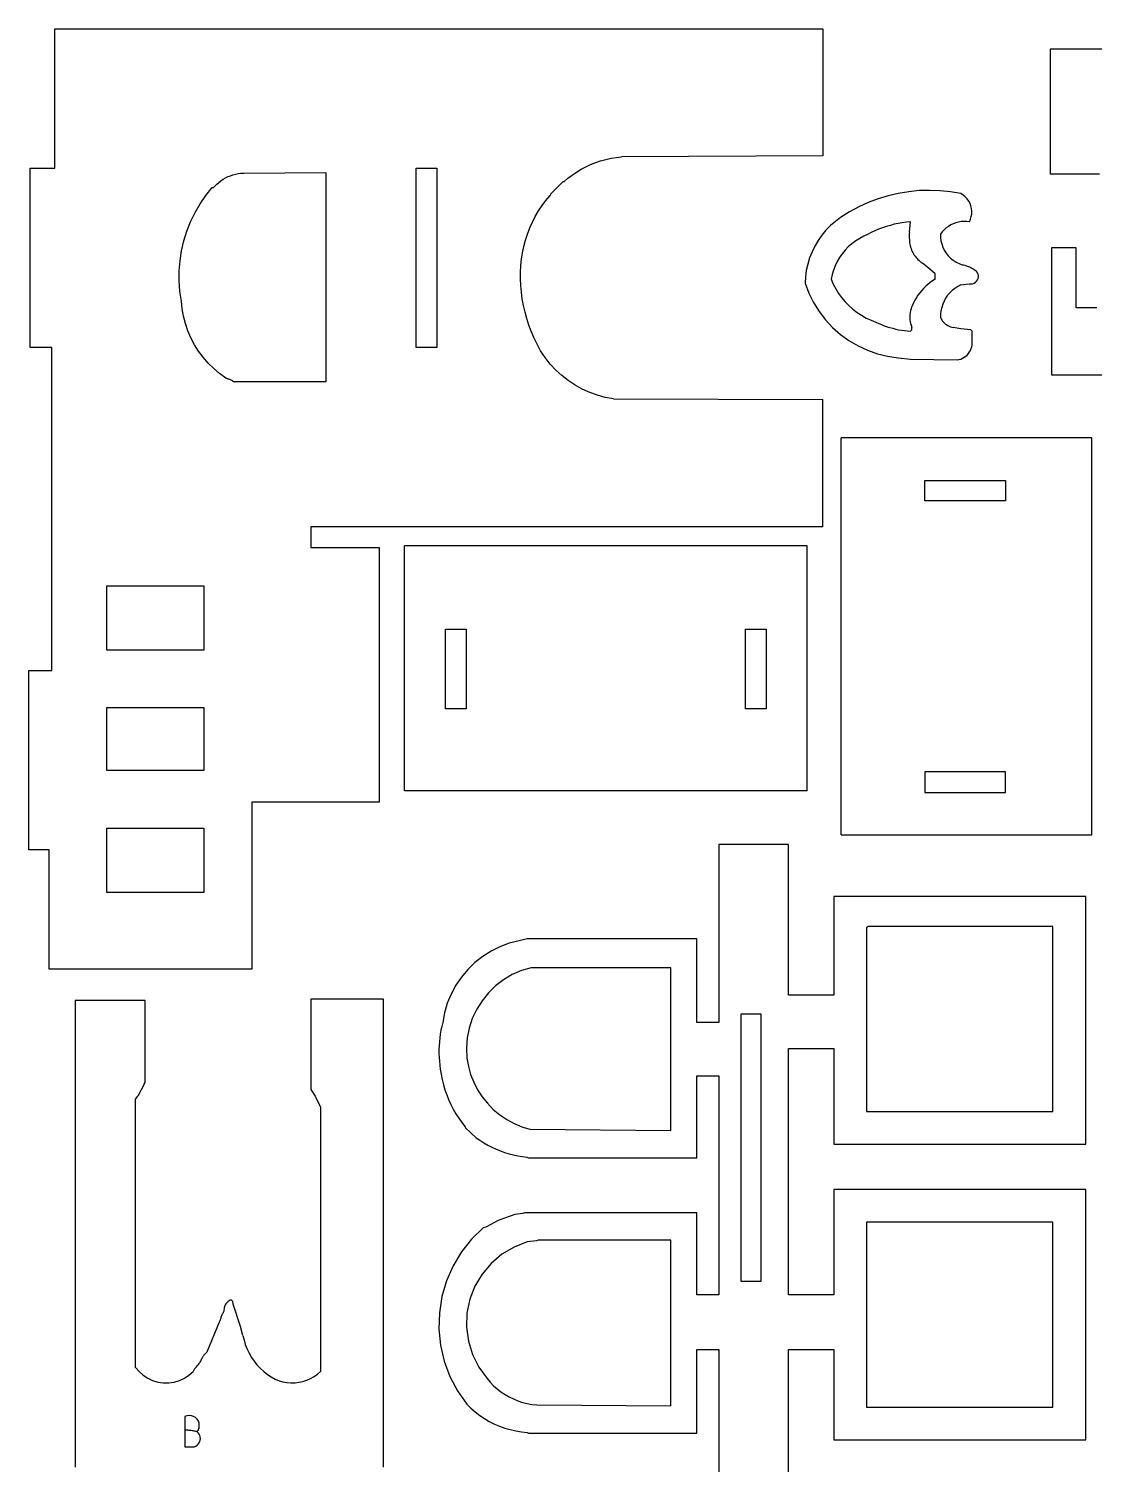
# Model space of a CAD drawing. Extents: x -3998 to 3998, y -3549 to 3549.
# Drawn here: x -656 to 122, y 2406 to 3455 of the extents above; entities that cross this region are included whole.
import ezdxf

# ---------------------------------------------------------------- set-up
doc = ezdxf.new("R2010")
doc.units = 0
doc.header["$MEASUREMENT"] = 0
doc.layers.get('0').update_dxf_attribs({"linetype": 'CONTINUOUS'})

msp = doc.modelspace()

# ---------------------------------------------------------------- linework, layer by layer
for p, q in [((-637.1, 3454.7), (-76.1, 3454.7)), ((-637.1, 3352.7), (-637.1, 3454.7)), ((-76.1, 3454.7), (-76.1, 3361.7)), ((89.9, 3439.7), (89.9, 3348.7)), ((360.9, 3439.7), (89.9, 3439.7)), ((-245.7, 3355.4), (-242, 3356.9)), ((-242, 3356.9), (-238.4, 3358.1)), ((-238.4, 3358.1), (-234.6, 3359.2)), ((-234.6, 3359.2), (-230.8, 3360.1)), ((-230.8, 3360.1), (-227, 3360.7)), ((-227, 3360.7), (-223.1, 3361.2)), ((-76.1, 3361.7), (-223.1, 3361.2)), ((-655.1, 3221.7), (-655.1, 3352.7)), ((-655.1, 3352.7), (-637.1, 3352.7)), ((-514, 3344.7), (-512.3, 3345.7)), ((-512.3, 3345.7), (-510.6, 3346.6)), ((-510.6, 3346.6), (-508.7, 3347.3)), ((-508.7, 3347.3), (-506.9, 3348)), ((-506.9, 3348), (-505, 3348.5)), ((-505, 3348.5), (-503, 3348.8)), ((-503, 3348.8), (-501.1, 3349.1)), ((-501.1, 3349.1), (-499.1, 3349.2)), ((-499.1, 3349.2), (-439.1, 3349.7)), ((-439.1, 3349.7), (-439.1, 3196.7)), ((-373.1, 3221.7), (-373.1, 3352.7)), ((-373.1, 3352.7), (-358.1, 3352.7)), ((-358.1, 3352.7), (-358.1, 3221.7)), ((-262.3, 3345.4), (-259.2, 3347.8)), ((-259.2, 3347.8), (-256, 3350)), ((-256, 3350), (-252.6, 3352)), ((-252.6, 3352), (-249.2, 3353.8)), ((-249.2, 3353.8), (-245.7, 3355.4)), ((89.9, 3348.7), (125.9, 3348.7)), ((-526.7, 3332.9), (-522.1, 3338.7)), ((-522.1, 3338.7), (-521.1, 3338.7)), ((-521.1, 3338.7), (-520.1, 3339.7)), ((-520.1, 3339.7), (-518.7, 3341.1)), ((-518.7, 3341.1), (-517.2, 3342.4)), ((-517.2, 3342.4), (-515.7, 3343.6)), ((-515.7, 3343.6), (-514, 3344.7)), ((-266.1, 3342.7), (-275.1, 3333.7)), ((-265.3, 3342.9), (-266.1, 3342.7)), ((-265.3, 3342.9), (-262.3, 3345.4)), ((-13.4, 3335.6), (-21, 3334.4)), ((-5.8, 3336.4), (-13.4, 3335.6)), ((1.9, 3336.6), (-5.8, 3336.4)), ((9.5, 3336.3), (1.9, 3336.6)), ((17.1, 3335.5), (9.5, 3336.3)), ((24.7, 3334.2), (17.1, 3335.5)), ((-534.6, 3320.4), (-530.9, 3326.8)), ((-530.9, 3326.8), (-526.7, 3332.9)), ((-283.7, 3321.6), (-281.1, 3325.5)), ((-281.1, 3325.5), (-278.3, 3329.3)), ((-278.3, 3329.3), (-275.3, 3332.9)), ((-275.1, 3333.7), (-275.3, 3332.9)), ((-42.9, 3327.7), (-49.9, 3324.5)), ((-35.8, 3330.4), (-42.9, 3327.7)), ((-28.4, 3332.6), (-35.8, 3330.4)), ((-21, 3334.4), (-28.4, 3332.6)), ((26.4, 3333.1), (24.7, 3334.2)), ((27.9, 3331.9), (26.4, 3333.1)), ((29.3, 3330.4), (27.9, 3331.9)), ((30.5, 3328.8), (29.3, 3330.4)), ((31.4, 3327.1), (30.5, 3328.8)), ((32.1, 3325.2), (31.4, 3327.1)), ((32.5, 3323.3), (32.1, 3325.2)), ((-537.9, 3313.7), (-534.6, 3320.4)), ((-288.2, 3313.3), (-286.1, 3317.5)), ((-286.1, 3317.5), (-283.7, 3321.6)), ((-63.1, 3316.7), (-66.9, 3313.9)), ((-56.6, 3320.8), (-63.1, 3316.7)), ((-49.9, 3324.5), (-56.6, 3320.8)), ((30.9, 3313.7), (31.7, 3315.5)), ((31.7, 3315.5), (32.3, 3317.4)), ((32.3, 3317.4), (32.7, 3319.3)), ((32.7, 3321.3), (32.5, 3323.3)), ((32.7, 3319.3), (32.7, 3321.3)), ((-542.8, 3299.8), (-540.6, 3306.8)), ((-540.6, 3306.8), (-537.9, 3313.7)), ((-293.3, 3300.2), (-291.8, 3304.7)), ((-291.8, 3304.7), (-290.2, 3309.1)), ((-290.2, 3309.1), (-288.2, 3313.3)), ((-76.8, 3303.8), (-79.5, 3299.9)), ((-73.8, 3307.4), (-76.8, 3303.8)), ((-70.5, 3310.8), (-73.8, 3307.4)), ((-66.9, 3313.9), (-70.5, 3310.8)), ((-43.6, 3304.4), (-46.2, 3303)), ((-40.9, 3305.8), (-43.6, 3304.4)), ((-38.2, 3307), (-40.9, 3305.8)), ((-35.4, 3308.2), (-38.2, 3307)), ((-32.6, 3309.2), (-35.4, 3308.2)), ((-29.7, 3310.2), (-32.6, 3309.2)), ((-26.8, 3311), (-29.7, 3310.2)), ((-23.9, 3311.8), (-26.8, 3311)), ((-21, 3312.4), (-23.9, 3311.8)), ((-18.1, 3312.9), (-21, 3312.4)), ((-15.1, 3313.4), (-18.1, 3312.9)), ((-12.1, 3313.7), (-15.1, 3313.4)), ((-12.9, 3306.1), (-13, 3305)), ((-13, 3305), (-13, 3303.9)), ((-13, 3303.9), (-13, 3302.8)), ((-12.9, 3306.1), (-12.1, 3313.7)), ((11.1, 3306.3), (9.9, 3304.7)), ((9.9, 3304.7), (9.9, 3302.2)), ((12.5, 3307.8), (11.1, 3306.3)), ((14, 3309.1), (12.5, 3307.8)), ((15.6, 3310.3), (14, 3309.1)), ((17.3, 3311.3), (15.6, 3310.3)), ((19.1, 3312.2), (17.3, 3311.3)), ((21, 3312.9), (19.1, 3312.2)), ((22.9, 3313.4), (21, 3312.9)), ((24.9, 3313.8), (22.9, 3313.4)), ((26.9, 3313.9), (24.9, 3313.8)), ((28.9, 3313.9), (26.9, 3313.9)), ((30.9, 3313.7), (28.9, 3313.9)), ((-544.5, 3292.5), (-542.8, 3299.8)), ((-295.4, 3291), (-294.5, 3295.6)), ((-294.5, 3295.6), (-293.3, 3300.2)), ((-81.9, 3295.8), (-84, 3291.6)), ((-79.5, 3299.9), (-81.9, 3295.8)), ((-57.5, 3295.4), (-59.9, 3292.9)), ((-54.9, 3297.6), (-57.5, 3295.4)), ((-52.1, 3299.6), (-54.9, 3297.6)), ((-49.2, 3301.4), (-52.1, 3299.6)), ((-46.2, 3303), (-49.2, 3301.4)), ((-13, 3302.8), (-13, 3301.7)), ((-13, 3301.7), (-12.9, 3300.6)), ((-12.9, 3300.6), (-12.8, 3299.5)), ((-12.8, 3299.5), (-12.7, 3298.3)), ((-12.7, 3298.3), (-12.5, 3297.2)), ((-12.5, 3297.2), (-12.3, 3296.2)), ((-12.3, 3296.2), (-12, 3295.1)), ((-12, 3295.1), (-11.7, 3294)), ((-11.7, 3294), (-11.4, 3292.9)), ((9.9, 3302.2), (10.2, 3299.8)), ((10.2, 3299.8), (10.7, 3297.4)), ((10.7, 3297.4), (11.5, 3295)), ((11.5, 3295), (12.6, 3292.8)), ((108.9, 3294.7), (90.9, 3294.7)), ((90.9, 3294.7), (90.9, 3201.7)), ((108.9, 3250.7), (108.9, 3294.7)), ((-546.2, 3277.8), (-545.6, 3285.2)), ((-545.6, 3285.2), (-544.5, 3292.5)), ((-296.6, 3281.7), (-296.1, 3286.4)), ((-296.1, 3286.4), (-295.4, 3291)), ((-85.8, 3287.2), (-87.1, 3282.7)), ((-84, 3291.6), (-85.8, 3287.2)), ((-65.7, 3284.6), (-67.2, 3281.5)), ((-64, 3287.5), (-65.7, 3284.6)), ((-62, 3290.3), (-64, 3287.5)), ((-59.9, 3292.9), (-62, 3290.3)), ((-11.4, 3292.9), (-10.9, 3292)), ((-10.9, 3292), (-10.4, 3291.1)), ((-10.4, 3291.1), (-9.9, 3290.2)), ((-9.9, 3290.2), (-9.3, 3289.3)), ((-9.3, 3289.3), (-8.7, 3288.4)), ((-8.7, 3288.4), (-8, 3287.6)), ((-8, 3287.6), (-7.3, 3286.8)), ((-7.3, 3286.8), (-6.6, 3286.1)), ((-6.6, 3286.1), (-5.8, 3285.4)), ((-5.8, 3285.4), (-5, 3284.7)), ((-5, 3284.7), (-4.2, 3284)), ((-4.2, 3284), (-3.3, 3283.4)), ((2.1, 3278.9), (-3.3, 3283.4)), ((12.6, 3292.8), (13.9, 3290.7)), ((13.9, 3290.7), (15.4, 3288.8)), ((15.4, 3288.8), (17.2, 3287)), ((17.2, 3287), (19.1, 3285.5)), ((19.1, 3285.5), (21.2, 3284.2)), ((21.2, 3284.2), (23.4, 3283.1)), ((23.4, 3283.1), (25.7, 3282.3)), ((-546.2, 3270.4), (-546.2, 3277.8)), ((-296.8, 3276.8), (-296.6, 3281.7)), ((-296.8, 3271.9), (-296.8, 3276.8)), ((-88.8, 3273.4), (-89.1, 3268.7)), ((-88.2, 3278.1), (-88.8, 3273.4)), ((-87.1, 3282.7), (-88.2, 3278.1)), ((-69.4, 3275), (-70.1, 3271.7)), ((-68.4, 3278.3), (-69.4, 3275)), ((-67.2, 3281.5), (-68.4, 3278.3)), ((5.9, 3275.7), (2.1, 3278.9)), ((5.9, 3271.7), (5.9, 3275.7)), ((25.7, 3282.3), (26.6, 3282.1)), ((26.6, 3282.1), (27.5, 3281.9)), ((27.5, 3281.9), (28.4, 3281.6)), ((28.4, 3281.6), (29.3, 3281.3)), ((29.3, 3281.3), (30.2, 3281)), ((30.2, 3281), (31.1, 3280.6)), ((31.1, 3280.6), (31.9, 3280.2)), ((31.9, 3280.2), (32.8, 3279.8)), ((32.8, 3279.8), (33.6, 3279.3)), ((33.6, 3279.3), (34.4, 3278.8)), ((34.4, 3278.8), (35.2, 3278.3)), ((35.2, 3278.3), (35.9, 3277.7)), ((36.6, 3276.8), (35.9, 3277.7)), ((37.2, 3275.7), (36.6, 3276.8)), ((36.9, 3271.2), (37.3, 3272.3)), ((37.5, 3274.6), (37.2, 3275.7)), ((37.3, 3272.3), (37.5, 3273.4)), ((37.5, 3273.4), (37.5, 3274.6)), ((-545.7, 3263), (-546.2, 3270.4)), ((-544.6, 3255.7), (-545.7, 3263)), ((-296.6, 3267), (-296.8, 3271.9)), ((-296.2, 3262.1), (-296.6, 3267)), ((-295.6, 3257.3), (-296.2, 3262.1)), ((-89.1, 3268.7), (-86.4, 3261.5)), ((-70.1, 3271.7), (-68.5, 3268.1)), ((-68.5, 3268.1), (-66.7, 3264.6)), ((-66.7, 3264.6), (-64.7, 3261.3)), ((-5.3, 3261.8), (-6.6, 3260.1)), ((-3.9, 3263.4), (-5.3, 3261.8)), ((-2.5, 3265), (-3.9, 3263.4)), ((-0.9, 3266.5), (-2.5, 3265)), ((0.7, 3267.9), (-0.9, 3266.5)), ((2.4, 3269.3), (0.7, 3267.9)), ((4.1, 3270.5), (2.4, 3269.3)), ((5.9, 3271.7), (4.1, 3270.5)), ((18.4, 3263.5), (16.6, 3261.8)), ((20.3, 3265), (18.4, 3263.5)), ((22.4, 3266.4), (20.3, 3265)), ((24.6, 3267.5), (22.4, 3266.4)), ((24.6, 3267.5), (28.6, 3268)), ((28.6, 3268), (31, 3268.3)), ((31, 3268.3), (32.2, 3268.2)), ((32.2, 3268.2), (33.3, 3268.4)), ((33.3, 3268.4), (34.4, 3268.8)), ((34.4, 3268.8), (35.4, 3269.4)), ((35.4, 3269.4), (36.2, 3270.2)), ((36.2, 3270.2), (36.9, 3271.2)), ((-544, 3250.1), (-544.6, 3255.7)), ((-294.7, 3252.4), (-295.6, 3257.3)), ((-293.6, 3247.6), (-294.7, 3252.4)), ((-86.4, 3261.5), (-82.9, 3254.6)), ((-82.9, 3254.6), (-78.9, 3248.1)), ((-64.7, 3261.3), (-62.4, 3258.2)), ((-62.4, 3258.2), (-59.9, 3255.2)), ((-59.9, 3255.2), (-57.1, 3252.4)), ((-57.1, 3252.4), (-54.2, 3249.8)), ((-11.3, 3251.3), (-11.7, 3250.1)), ((-10.7, 3252.6), (-11.3, 3251.3)), ((-9.8, 3254.5), (-10.7, 3252.6)), ((-8.8, 3256.4), (-9.8, 3254.5)), ((-7.7, 3258.3), (-8.8, 3256.4)), ((-6.6, 3260.1), (-7.7, 3258.3)), ((11.5, 3253.4), (10.7, 3251)), ((12.4, 3255.7), (11.5, 3253.4)), ((13.6, 3257.8), (12.4, 3255.7)), ((15, 3259.9), (13.6, 3257.8)), ((16.6, 3261.8), (15, 3259.9)), ((-543, 3244.6), (-544, 3250.1)), ((-541.6, 3239.2), (-543, 3244.6)), ((-292.4, 3242.9), (-293.6, 3247.6)), ((-290.9, 3238.2), (-292.4, 3242.9)), ((-78.9, 3248.1), (-74.2, 3242)), ((-74.2, 3242), (-69, 3236.4)), ((-54.2, 3249.8), (-51.1, 3247.4)), ((-51.1, 3247.4), (-47.9, 3245.3)), ((-47.9, 3245.3), (-44.5, 3243.3)), ((-44.5, 3243.3), (-40.9, 3241.7)), ((-40.9, 3241.7), (-37.3, 3240.3)), ((-12.5, 3246), (-12.6, 3244.7)), ((-12.6, 3244.7), (-12.6, 3243.3)), ((-12.6, 3243.3), (-12.5, 3242)), ((-12.4, 3247.4), (-12.5, 3246)), ((-12.5, 3242), (-12.3, 3240.6)), ((-12.1, 3248.7), (-12.4, 3247.4)), ((-11.7, 3250.1), (-12.1, 3248.7)), ((10.2, 3248.6), (9.9, 3246.2)), ((9.9, 3246.2), (9.9, 3243.7)), ((9.9, 3243.7), (10.3, 3242.8)), ((10.7, 3251), (10.2, 3248.6)), ((10.3, 3242.8), (10.9, 3241.9)), ((10.9, 3241.9), (11.4, 3241.1)), ((11.4, 3241.1), (12.1, 3240.3)), ((123.9, 3250.7), (108.9, 3250.7)), ((-539.8, 3233.9), (-541.6, 3239.2)), ((-537.6, 3228.8), (-539.8, 3233.9)), ((-289.1, 3233.6), (-290.9, 3238.2)), ((-287.2, 3229.1), (-289.1, 3233.6)), ((-69, 3236.4), (-63.2, 3231.4)), ((-63.2, 3231.4), (-57, 3226.9)), ((-37.3, 3240.3), (-35.3, 3239.4)), ((-35.3, 3239.4), (-33.3, 3238.5)), ((-33.3, 3238.5), (-31.3, 3237.7)), ((-31.3, 3237.7), (-29.2, 3237)), ((-29.2, 3237), (-27.1, 3236.3)), ((-27.1, 3236.3), (-25, 3235.8)), ((-25, 3235.8), (-22.9, 3235.2)), ((-22.9, 3235.2), (-20.8, 3234.8)), ((-20.8, 3234.8), (-18.6, 3234.4)), ((-18.6, 3234.4), (-16.4, 3234.1)), ((-16.4, 3234.1), (-14.3, 3233.9)), ((-14.3, 3233.9), (-12.1, 3233.7)), ((-12.3, 3240.6), (-12, 3239.3)), ((-12.1, 3233.7), (-11.1, 3234.7)), ((-12, 3239.3), (-11.6, 3238)), ((-11.6, 3238), (-11.1, 3236.7)), ((-11.1, 3234.7), (-11.1, 3236.7)), ((12.1, 3240.3), (12.8, 3239.6)), ((12.8, 3239.6), (13.6, 3238.9)), ((13.6, 3238.9), (14.4, 3238.3)), ((14.4, 3238.3), (15.3, 3237.8)), ((15.3, 3237.8), (16.2, 3237.3)), ((16.2, 3237.3), (17.1, 3236.9)), ((17.1, 3236.9), (18.1, 3236.6)), ((18.1, 3236.6), (19.1, 3236.4)), ((24.8, 3235.3), (19.1, 3236.4)), ((31.9, 3234.7), (24.8, 3235.3)), ((32.9, 3233.7), (31.9, 3234.7)), ((32.9, 3223.7), (32.9, 3233.7)), ((-639.1, 3221.7), (-655.1, 3221.7)), ((-639.1, 2985.7), (-639.1, 3221.7)), ((-534.9, 3223.8), (-537.6, 3228.8)), ((-532, 3219.1), (-534.9, 3223.8)), ((-358.1, 3221.7), (-373.1, 3221.7)), ((-285.1, 3224.7), (-287.2, 3229.1)), ((-282.2, 3219.4), (-285.1, 3224.7)), ((-57, 3226.9), (-50.4, 3223)), ((-50.4, 3223), (-43.4, 3219.8)), ((31.7, 3219.7), (32.3, 3221)), ((32.3, 3221), (32.7, 3222.3)), ((32.7, 3222.3), (32.9, 3223.7)), ((-528.6, 3214.6), (-532, 3219.1)), ((-525, 3210.4), (-528.6, 3214.6)), ((-521, 3206.4), (-525, 3210.4)), ((-278.9, 3214.5), (-282.2, 3219.4)), ((-275.2, 3209.7), (-278.9, 3214.5)), ((-271.2, 3205.3), (-275.2, 3209.7)), ((-43.4, 3219.8), (-36.2, 3217.2)), ((-36.2, 3217.2), (-28.8, 3215.4)), ((-28.8, 3215.4), (-21.2, 3214.3)), ((-21.2, 3214.3), (-12.1, 3213.2)), ((-12.1, 3213.2), (21.9, 3212.7)), ((21.9, 3212.7), (23.3, 3212.9)), ((23.3, 3212.9), (24.6, 3213.3)), ((24.6, 3213.3), (25.9, 3213.9)), ((25.9, 3213.9), (27.1, 3214.6)), ((27.1, 3214.6), (28.3, 3215.4)), ((28.3, 3215.4), (29.3, 3216.3)), ((29.3, 3216.3), (30.2, 3217.3)), ((30.2, 3217.3), (31, 3218.5)), ((31, 3218.5), (31.7, 3219.7)), ((-516.7, 3202.8), (-521, 3206.4)), ((-512.2, 3199.5), (-516.7, 3202.8)), ((-512.2, 3199.5), (-511.7, 3199.3)), ((-511.7, 3199.3), (-511.1, 3199.2)), ((-511.1, 3199.2), (-510.6, 3199)), ((-510.6, 3199), (-510.1, 3198.8)), ((-266.8, 3201.3), (-271.2, 3205.3)), ((-262.1, 3197.6), (-266.8, 3201.3)), ((90.9, 3201.7), (191.9, 3201.7)), ((-510.1, 3198.8), (-509.5, 3198.6)), ((-509.5, 3198.6), (-509, 3198.4)), ((-509, 3198.4), (-508.5, 3198.1)), ((-508.5, 3198.1), (-508, 3197.9)), ((-508, 3197.9), (-507.5, 3197.6)), ((-507.5, 3197.6), (-507, 3197.3)), ((-507, 3197.3), (-506.6, 3197)), ((-506.6, 3197), (-506.1, 3196.7)), ((-439.1, 3196.7), (-506.1, 3196.7)), ((-257.1, 3194.3), (-262.1, 3197.6)), ((-251.8, 3191.4), (-257.1, 3194.3)), ((-246.4, 3188.9), (-251.8, 3191.4)), ((-240.8, 3186.9), (-246.4, 3188.9)), ((-235, 3185.3), (-240.8, 3186.9)), ((-229.1, 3184.2), (-235, 3185.3)), ((-229.1, 3184.2), (-76.1, 3183.7)), ((-76.1, 3090.7), (-76.1, 3183.7)), ((120.4, 3155.7), (-62.6, 3155.7)), ((-62.6, 2865.7), (-62.6, 3155.7)), ((120.4, 2865.7), (120.4, 3155.7)), ((-1.6, 3124.7), (57.4, 3124.7)), ((-1.6, 3109.7), (-1.6, 3124.7)), ((57.4, 3124.7), (57.4, 3109.7)), ((57.4, 3109.7), (-1.6, 3109.7)), ((-76.1, 3090.7), (-450.1, 3090.7)), ((-450.1, 3090.7), (-450.1, 3075.7)), ((-450.1, 3075.7), (-400.1, 3075.7)), ((-400.1, 3075.7), (-400.1, 2889.7)), ((-381.6, 2897.9), (-381.6, 3076.9)), ((-87.6, 3076.9), (-381.6, 3076.9)), ((-87.6, 2897.9), (-87.6, 3076.9)), ((-599.1, 3047.7), (-528.1, 3047.7)), ((-599.1, 3000.7), (-599.1, 3047.7)), ((-528.1, 3047.7), (-528.1, 3000.7)), ((-351.6, 2957.9), (-351.6, 3015.9)), ((-351.6, 3015.9), (-336.6, 3015.9)), ((-336.6, 3015.9), (-336.6, 2957.9)), ((-132.6, 3015.9), (-117.6, 3015.9)), ((-132.6, 2957.9), (-132.6, 3015.9)), ((-117.6, 3015.9), (-117.6, 2957.9)), ((-528.1, 3000.7), (-599.1, 3000.7)), ((-656.1, 2985.7), (-639.1, 2985.7)), ((-656.1, 2854.7), (-656.1, 2985.7)), ((-599.1, 2958.7), (-528.1, 2958.7)), ((-599.1, 2912.7), (-599.1, 2958.7)), ((-528.1, 2958.7), (-528.1, 2912.7)), ((-336.6, 2957.9), (-351.6, 2957.9)), ((-117.6, 2957.9), (-132.6, 2957.9)), ((-528.1, 2912.7), (-599.1, 2912.7)), ((-1.6, 2911.7), (-1.6, 2896.7)), ((57.4, 2911.7), (-1.6, 2911.7)), ((57.4, 2896.7), (57.4, 2911.7)), ((-87.6, 2897.9), (-381.6, 2897.9)), ((-1.6, 2896.7), (57.4, 2896.7)), ((-493.1, 2889.7), (-493.1, 2767.7)), ((-400.1, 2889.7), (-493.1, 2889.7)), ((-599.1, 2870.7), (-528.1, 2870.7)), ((-599.1, 2823.7), (-599.1, 2870.7)), ((-528.1, 2870.7), (-528.1, 2823.7)), ((-62.6, 2865.7), (120.4, 2865.7)), ((-641.1, 2854.7), (-656.1, 2854.7)), ((-641.1, 2767.7), (-641.1, 2854.7)), ((-101.1, 2858.7), (-152.1, 2858.7)), ((-152.1, 2858.7), (-152.1, 2728.7)), ((-101.1, 2748.7), (-101.1, 2858.7)), ((-528.1, 2823.7), (-599.1, 2823.7)), ((115.9, 2820.7), (-68.1, 2820.7)), ((-68.1, 2820.7), (-68.1, 2748.7)), ((115.9, 2639.7), (115.9, 2820.7)), ((-43.1, 2798.7), (-44.1, 2797.7)), ((-44.1, 2797.7), (-44.1, 2663.7)), ((91.9, 2798.7), (-43.1, 2798.7)), ((91.9, 2663.7), (91.9, 2798.7)), ((-318.4, 2780.7), (-324.5, 2776.9)), ((-311.9, 2783.9), (-318.4, 2780.7)), ((-305.1, 2786.5), (-311.9, 2783.9)), ((-298, 2788.3), (-305.1, 2786.5)), ((-292.1, 2789.7), (-298, 2788.3)), ((-168.1, 2789.7), (-292.1, 2789.7)), ((-168.1, 2728.7), (-168.1, 2789.7)), ((-330.2, 2772.4), (-335.4, 2767.3)), ((-324.5, 2776.9), (-330.2, 2772.4)), ((-493.1, 2767.7), (-641.1, 2767.7)), ((-340.1, 2761.8), (-344.2, 2755.8)), ((-335.4, 2767.3), (-340.1, 2761.8)), ((-309.3, 2759.9), (-315.1, 2755.4)), ((-302.9, 2763.6), (-309.3, 2759.9)), ((-296.2, 2766.6), (-302.9, 2763.6)), ((-289.1, 2768.7), (-296.2, 2766.6)), ((-187.1, 2768.7), (-289.1, 2768.7)), ((-187.1, 2649.7), (-187.1, 2768.7)), ((-347.6, 2749.4), (-350.4, 2742.7)), ((-344.2, 2755.8), (-347.6, 2749.4)), ((-320.4, 2750.3), (-325, 2744.5)), ((-315.1, 2755.4), (-320.4, 2750.3)), ((-68.1, 2748.7), (-101.1, 2748.7)), ((-622.1, 2744.7), (-622.1, 2403.7)), ((-571.1, 2744.7), (-622.1, 2744.7)), ((-571.1, 2684.7), (-571.1, 2744.7)), ((-450.1, 2745.7), (-450.1, 2679.7)), ((-397.1, 2745.7), (-450.1, 2745.7)), ((-397.1, 2403.7), (-397.1, 2745.7)), ((-350.4, 2742.7), (-352.4, 2735.7)), ((-328.9, 2738.3), (-332.1, 2731.6)), ((-325, 2744.5), (-328.9, 2738.3)), ((-353.7, 2728.6), (-354.4, 2725.8)), ((-352.4, 2735.7), (-353.7, 2728.6)), ((-332.1, 2731.6), (-334.4, 2724.6)), ((-152.1, 2728.7), (-168.1, 2728.7)), ((-121.1, 2734.7), (-136.1, 2734.7)), ((-136.1, 2734.7), (-136.1, 2539.7)), ((-121.1, 2539.7), (-121.1, 2734.7)), ((-355.9, 2717.4), (-356.2, 2714.5)), ((-355.5, 2720.2), (-355.9, 2717.4)), ((-355, 2723), (-355.5, 2720.2)), ((-354.4, 2725.8), (-355, 2723)), ((-335.8, 2717.4), (-336.4, 2710)), ((-334.4, 2724.6), (-335.8, 2717.4)), ((-356.4, 2711.7), (-356.5, 2708.8)), ((-356.5, 2708.8), (-356.5, 2706)), ((-356.5, 2706), (-356.4, 2703.1)), ((-356.2, 2714.5), (-356.4, 2711.7)), ((-336.4, 2710), (-336.1, 2702.7)), ((-101.1, 2529.7), (-101.1, 2709.7)), ((-101.1, 2709.7), (-68.1, 2709.7)), ((-68.1, 2709.7), (-68.1, 2639.7)), ((-356.4, 2703.1), (-356.2, 2700.3)), ((-356.2, 2700.3), (-355.9, 2697.4)), ((-355.9, 2697.4), (-355.5, 2694.6)), ((-336.1, 2702.7), (-335, 2696.6)), ((-335, 2696.6), (-333.4, 2690.7)), ((-355.5, 2694.6), (-354.9, 2690.8)), ((-354.9, 2690.8), (-354.2, 2687)), ((-354.2, 2687), (-353.2, 2683.2)), ((-333.4, 2690.7), (-331.1, 2685)), ((-331.1, 2685), (-328.3, 2679.5)), ((-168.1, 2689.7), (-152.1, 2689.7)), ((-168.1, 2629.7), (-168.1, 2689.7)), ((-152.1, 2689.7), (-152.1, 2529.7)), ((-578.1, 2672.7), (-576.3, 2674.8)), ((-571.9, 2683.6), (-576.3, 2674.8)), ((-571.9, 2683.6), (-571.1, 2684.7)), ((-450.1, 2679.7), (-446.9, 2674.8)), ((-446.9, 2674.8), (-443.1, 2666.7)), ((-353.2, 2683.2), (-352.1, 2679.5)), ((-352.1, 2679.5), (-350.8, 2675.9)), ((-350.8, 2675.9), (-349.4, 2672.3)), ((-328.3, 2679.5), (-325, 2674.4)), ((-578.1, 2476.7), (-578.1, 2672.7)), ((-443.1, 2666.7), (-443.1, 2473.7)), ((-349.4, 2672.3), (-347.8, 2668.8)), ((-347.8, 2668.8), (-346, 2665.3)), ((-346, 2665.3), (-344.1, 2662)), ((-325, 2674.4), (-321.1, 2669.6)), ((-321.1, 2669.6), (-316.8, 2665.2)), ((-316.8, 2665.2), (-312.1, 2661.2)), ((-344.1, 2662), (-342, 2658.7)), ((-342, 2658.7), (-339.7, 2655.5)), ((-339.7, 2655.5), (-337.3, 2652.5)), ((-312.1, 2661.2), (-307, 2657.8)), ((-307, 2657.8), (-301.6, 2654.8)), ((-301.6, 2654.8), (-296, 2652.5)), ((-44.1, 2663.7), (91.9, 2663.7)), ((-337.3, 2652.5), (-337.1, 2651.7)), ((-337.1, 2651.7), (-329.2, 2644.5)), ((-329.2, 2644.5), (-326.5, 2642.6)), ((-296, 2652.5), (-290.1, 2650.7)), ((-290.1, 2650.7), (-187.1, 2649.7)), ((-326.5, 2642.6), (-323.6, 2640.7)), ((-323.6, 2640.7), (-320.8, 2639.1)), ((-320.8, 2639.1), (-317.8, 2637.5)), ((-317.8, 2637.5), (-314.7, 2636.1)), ((-314.7, 2636.1), (-311.6, 2634.8)), ((-311.6, 2634.8), (-308.5, 2633.7)), ((-308.5, 2633.7), (-305.3, 2632.7)), ((-305.3, 2632.7), (-302.1, 2631.9)), ((-68.1, 2639.7), (115.9, 2639.7)), ((-302.1, 2631.9), (-298.8, 2631.2)), ((-298.8, 2631.2), (-295.5, 2630.7)), ((-295.5, 2630.7), (-292.2, 2630.3)), ((-292.2, 2630.3), (-291.1, 2629.7)), ((-291.1, 2629.7), (-168.1, 2629.7)), ((-68.1, 2606.7), (-68.1, 2529.7)), ((115.9, 2606.7), (-68.1, 2606.7)), ((115.9, 2423.7), (115.9, 2606.7)), ((-313.2, 2584), (-322.2, 2579)), ((-312, 2584.5), (-313.2, 2584)), ((-301, 2588.3), (-312, 2584.5)), ((-295.2, 2589.1), (-301, 2588.3)), ((-294.1, 2589.7), (-295.2, 2589.1)), ((-168.1, 2589.7), (-294.1, 2589.7)), ((-168.1, 2529.7), (-168.1, 2589.7)), ((-44.1, 2582.7), (-44.1, 2447.7)), ((91.9, 2582.7), (-44.1, 2582.7)), ((91.9, 2447.7), (91.9, 2582.7)), ((-332.6, 2570.3), (-340, 2561)), ((-324.1, 2578.7), (-332.6, 2570.3)), ((-322.2, 2579), (-324.1, 2578.7)), ((-284.1, 2569.7), (-285.2, 2569.1)), ((-187.1, 2569.7), (-284.1, 2569.7)), ((-187.1, 2448.7), (-187.1, 2569.7)), ((-340, 2561), (-346.2, 2550.8)), ((-310.5, 2559.3), (-318.3, 2552.6)), ((-301.6, 2564.5), (-310.5, 2559.3)), ((-292, 2568.3), (-301.6, 2564.5)), ((-285.2, 2569.1), (-292, 2568.3)), ((-346.2, 2550.8), (-351, 2539.8)), ((-318.3, 2552.6), (-324.9, 2544.8)), ((-351, 2539.8), (-354.3, 2528.4)), ((-324.9, 2544.8), (-330.2, 2536)), ((-136.1, 2539.7), (-121.1, 2539.7)), ((-354.3, 2528.4), (-356.2, 2516.6)), ((-330.2, 2536), (-333.9, 2526.4)), ((-152.1, 2529.7), (-168.1, 2529.7)), ((-68.1, 2529.7), (-101.1, 2529.7)), ((-513.8, 2517.2), (-514.1, 2516.7)), ((-513.5, 2517.8), (-513.8, 2517.2)), ((-513.4, 2519.4), (-513.5, 2518.6)), ((-513.5, 2518.6), (-513.5, 2517.8)), ((-513.3, 2520.2), (-513.4, 2519.4)), ((-513.1, 2520.9), (-513.3, 2520.2)), ((-512.8, 2521.7), (-513.1, 2520.9)), ((-512.5, 2522.4), (-512.8, 2521.7)), ((-512.1, 2523.1), (-512.5, 2522.4)), ((-511.6, 2523.7), (-512.1, 2523.1)), ((-511, 2524.3), (-511.6, 2523.7)), ((-510.4, 2524.8), (-511, 2524.3)), ((-509.8, 2525.3), (-510.4, 2524.8)), ((-509.1, 2525.7), (-509.8, 2525.3)), ((-508.1, 2525.7), (-509.1, 2525.7)), ((-507.1, 2524.7), (-508.1, 2525.7)), ((-506.8, 2522.8), (-507.1, 2524.7)), ((-501.5, 2506.6), (-506.8, 2522.8)), ((-333.9, 2526.4), (-336, 2516.3)), ((-516.9, 2509.6), (-526.1, 2487.7)), ((-516.4, 2510.8), (-516.9, 2509.6)), ((-516.2, 2511.4), (-516.4, 2510.8)), ((-516.1, 2512), (-516.2, 2511.4)), ((-515.9, 2512.6), (-516.1, 2512)), ((-515.7, 2513.2), (-515.9, 2512.6)), ((-515.5, 2513.8), (-515.7, 2513.2)), ((-515.2, 2514.4), (-515.5, 2513.8)), ((-515, 2515), (-515.2, 2514.4)), ((-514.7, 2515.6), (-515, 2515)), ((-514.4, 2516.1), (-514.7, 2515.6)), ((-514.1, 2516.7), (-514.4, 2516.1)), ((-356.2, 2516.6), (-356.5, 2504.7)), ((-336, 2516.3), (-336.3, 2506)), ((-499.6, 2499.9), (-501.5, 2506.6)), ((-499.6, 2499.9), (-498.8, 2496.5)), ((-498.8, 2496.5), (-497.9, 2493.3)), ((-356.5, 2504.7), (-355.3, 2492.8)), ((-336.3, 2506), (-335, 2495.8)), ((-528, 2485.8), (-528.2, 2485.5)), ((-527.7, 2486.1), (-528, 2485.8)), ((-527.4, 2486.4), (-527.7, 2486.1)), ((-527.1, 2486.7), (-527.4, 2486.4)), ((-526.1, 2487.7), (-527.1, 2486.7)), ((-497.9, 2493.3), (-496.6, 2490.1)), ((-496.6, 2490.1), (-495.1, 2487)), ((-495.1, 2487), (-493.4, 2484)), ((-355.3, 2492.8), (-352.6, 2481.2)), ((-335, 2495.8), (-332, 2486)), ((-332, 2486), (-327.4, 2476.8)), ((-168.1, 2489.7), (-152.1, 2489.7)), ((-168.1, 2428.7), (-168.1, 2489.7)), ((-152.1, 2489.7), (-152.1, 2314.7)), ((-101.1, 2313.7), (-101.1, 2489.7)), ((-101.1, 2489.7), (-68.1, 2489.7)), ((-68.1, 2489.7), (-68.1, 2423.7)), ((-578.1, 2476.7), (-575.5, 2473.6)), ((-535.1, 2475.7), (-536.1, 2473.7)), ((-535.1, 2475.7), (-534.6, 2476.2)), ((-534.6, 2476.2), (-534, 2476.7)), ((-534, 2476.7), (-533.5, 2477.2)), ((-533.5, 2477.2), (-533, 2477.7)), ((-533, 2477.7), (-532.6, 2478.3)), ((-532.6, 2478.3), (-532.1, 2478.8)), ((-532.1, 2478.8), (-531.7, 2479.4)), ((-531.7, 2479.4), (-531.3, 2480)), ((-531.3, 2480), (-530.9, 2480.6)), ((-530.9, 2480.6), (-530.5, 2481.3)), ((-530.5, 2481.3), (-530.2, 2481.9)), ((-530.2, 2481.9), (-529.9, 2482.6)), ((-529.7, 2483), (-529.9, 2482.6)), ((-529.6, 2483.3), (-529.7, 2483)), ((-529.4, 2483.7), (-529.6, 2483.3)), ((-529.2, 2484.1), (-529.4, 2483.7)), ((-529, 2484.4), (-529.2, 2484.1)), ((-528.7, 2484.8), (-529, 2484.4)), ((-528.5, 2485.1), (-528.7, 2484.8)), ((-528.2, 2485.5), (-528.5, 2485.1)), ((-493.4, 2484), (-491.5, 2481.2)), ((-491.5, 2481.2), (-489.4, 2478.5)), ((-489.4, 2478.5), (-487, 2476)), ((-487, 2476), (-484.5, 2473.7)), ((-352.6, 2481.2), (-348.5, 2470)), ((-327.4, 2476.8), (-321.3, 2468.5)), ((-575.5, 2473.6), (-572.6, 2470.9)), ((-572.6, 2470.9), (-569.2, 2468.7)), ((-569.2, 2468.7), (-565.6, 2467)), ((-565.6, 2467), (-561.8, 2465.8)), ((-561.8, 2465.8), (-557.8, 2465.3)), ((-557.8, 2465.3), (-553.8, 2465.3)), ((-553.8, 2465.3), (-549.8, 2465.9)), ((-549.8, 2465.9), (-546, 2467)), ((-546, 2467), (-542.4, 2468.8)), ((-542.4, 2468.8), (-539.1, 2471)), ((-539.1, 2471), (-536.1, 2473.7)), ((-484.5, 2473.7), (-481.8, 2471.6)), ((-481.8, 2471.6), (-479, 2469.7)), ((-479, 2469.7), (-476, 2468)), ((-476, 2468), (-473.3, 2466.9)), ((-473.3, 2466.9), (-470.4, 2466.1)), ((-470.4, 2466.1), (-467.5, 2465.6)), ((-467.5, 2465.6), (-464.6, 2465.3)), ((-464.6, 2465.3), (-461.6, 2465.4)), ((-461.6, 2465.4), (-458.7, 2465.8)), ((-458.7, 2465.8), (-455.8, 2466.4)), ((-455.8, 2466.4), (-453, 2467.3)), ((-453, 2467.3), (-450.3, 2468.5)), ((-450.3, 2468.5), (-447.7, 2470)), ((-447.7, 2470), (-445.3, 2471.7)), ((-445.3, 2471.7), (-443.1, 2473.7)), ((-348.5, 2470), (-342.9, 2459.5)), ((-321.3, 2468.5), (-319, 2465.8)), ((-319, 2465.8), (-316.6, 2463.3)), ((-342.9, 2459.5), (-336.1, 2449.7)), ((-316.6, 2463.3), (-313.9, 2461)), ((-313.9, 2461), (-311.2, 2458.8)), ((-311.2, 2458.8), (-308.2, 2456.9)), ((-308.2, 2456.9), (-305.2, 2455.1)), ((-305.2, 2455.1), (-302, 2453.6)), ((-336.1, 2449.7), (-333.1, 2446.8)), ((-333.1, 2446.8), (-330, 2444.1)), ((-330, 2444.1), (-326.7, 2441.6)), ((-302, 2453.6), (-298.8, 2452.2)), ((-298.8, 2452.2), (-295.4, 2451.1)), ((-295.4, 2451.1), (-292, 2450.2)), ((-292, 2450.2), (-288.6, 2449.6)), ((-288.6, 2449.6), (-285.1, 2449.2)), ((-285.1, 2449.2), (-187.1, 2448.7)), ((-44.1, 2447.7), (91.9, 2447.7)), ((-540.6, 2441.3), (-542.1, 2440.7)), ((-542.1, 2440.7), (-542.1, 2430.7)), ((-538.9, 2441.5), (-540.6, 2441.3)), ((-537.3, 2441.4), (-538.9, 2441.5)), ((-535.7, 2440.9), (-537.3, 2441.4)), ((-534.3, 2440), (-535.7, 2440.9)), ((-533.1, 2438.9), (-534.3, 2440)), ((-532.2, 2437.5), (-533.1, 2438.9)), ((-531.7, 2435.9), (-532.2, 2437.5)), ((-531.5, 2434.3), (-531.7, 2435.9)), ((-531.7, 2432.6), (-531.5, 2434.3)), ((-326.7, 2441.6), (-323.3, 2439.3)), ((-323.3, 2439.3), (-319.7, 2437.2)), ((-319.7, 2437.2), (-316, 2435.3)), ((-316, 2435.3), (-312.2, 2433.7)), ((-312.2, 2433.7), (-308.3, 2432.3)), ((-542.1, 2430.7), (-542.1, 2418.7)), ((-541.3, 2430.7), (-542.1, 2430.7)), ((-540.6, 2430.7), (-541.3, 2430.7)), ((-539.8, 2430.7), (-540.6, 2430.7)), ((-539.1, 2430.6), (-539.8, 2430.7)), ((-538.3, 2430.6), (-539.1, 2430.6)), ((-537.6, 2430.5), (-538.3, 2430.6)), ((-536.8, 2430.4), (-537.6, 2430.5)), ((-536.1, 2430.3), (-536.8, 2430.4)), ((-535.3, 2430.2), (-536.1, 2430.3)), ((-534.6, 2430), (-535.3, 2430.2)), ((-533.8, 2429.9), (-534.6, 2430)), ((-533.1, 2429.7), (-533.8, 2429.9)), ((-533.1, 2429.7), (-532.2, 2431.1)), ((-532.3, 2428.9), (-533.1, 2429.7)), ((-531.6, 2428), (-532.3, 2428.9)), ((-532.2, 2431.1), (-531.7, 2432.6)), ((-531.1, 2427), (-531.6, 2428)), ((-530.8, 2425.9), (-531.1, 2427)), ((-531.1, 2422.5), (-530.8, 2423.6)), ((-530.7, 2424.7), (-530.8, 2425.9)), ((-530.8, 2423.6), (-530.7, 2424.7)), ((-308.3, 2432.3), (-304.4, 2431.2)), ((-304.4, 2431.2), (-300.3, 2430.3)), ((-300.3, 2430.3), (-296.3, 2429.6)), ((-296.3, 2429.6), (-292.1, 2429.2)), ((-292.1, 2429.2), (-291.1, 2428.7)), ((-291.1, 2428.7), (-168.1, 2428.7)), ((-68.1, 2423.7), (115.9, 2423.7)), ((-542.1, 2418.7), (-535.1, 2418.7)), ((-535.1, 2418.7), (-534.1, 2419.1)), ((-534.1, 2419.1), (-533.1, 2419.8)), ((-533.1, 2419.8), (-532.3, 2420.5)), ((-532.3, 2420.5), (-531.6, 2421.5)), ((-531.6, 2421.5), (-531.1, 2422.5))]:
    msp.add_line(p, q)

doc.saveas('drawing.dxf')
